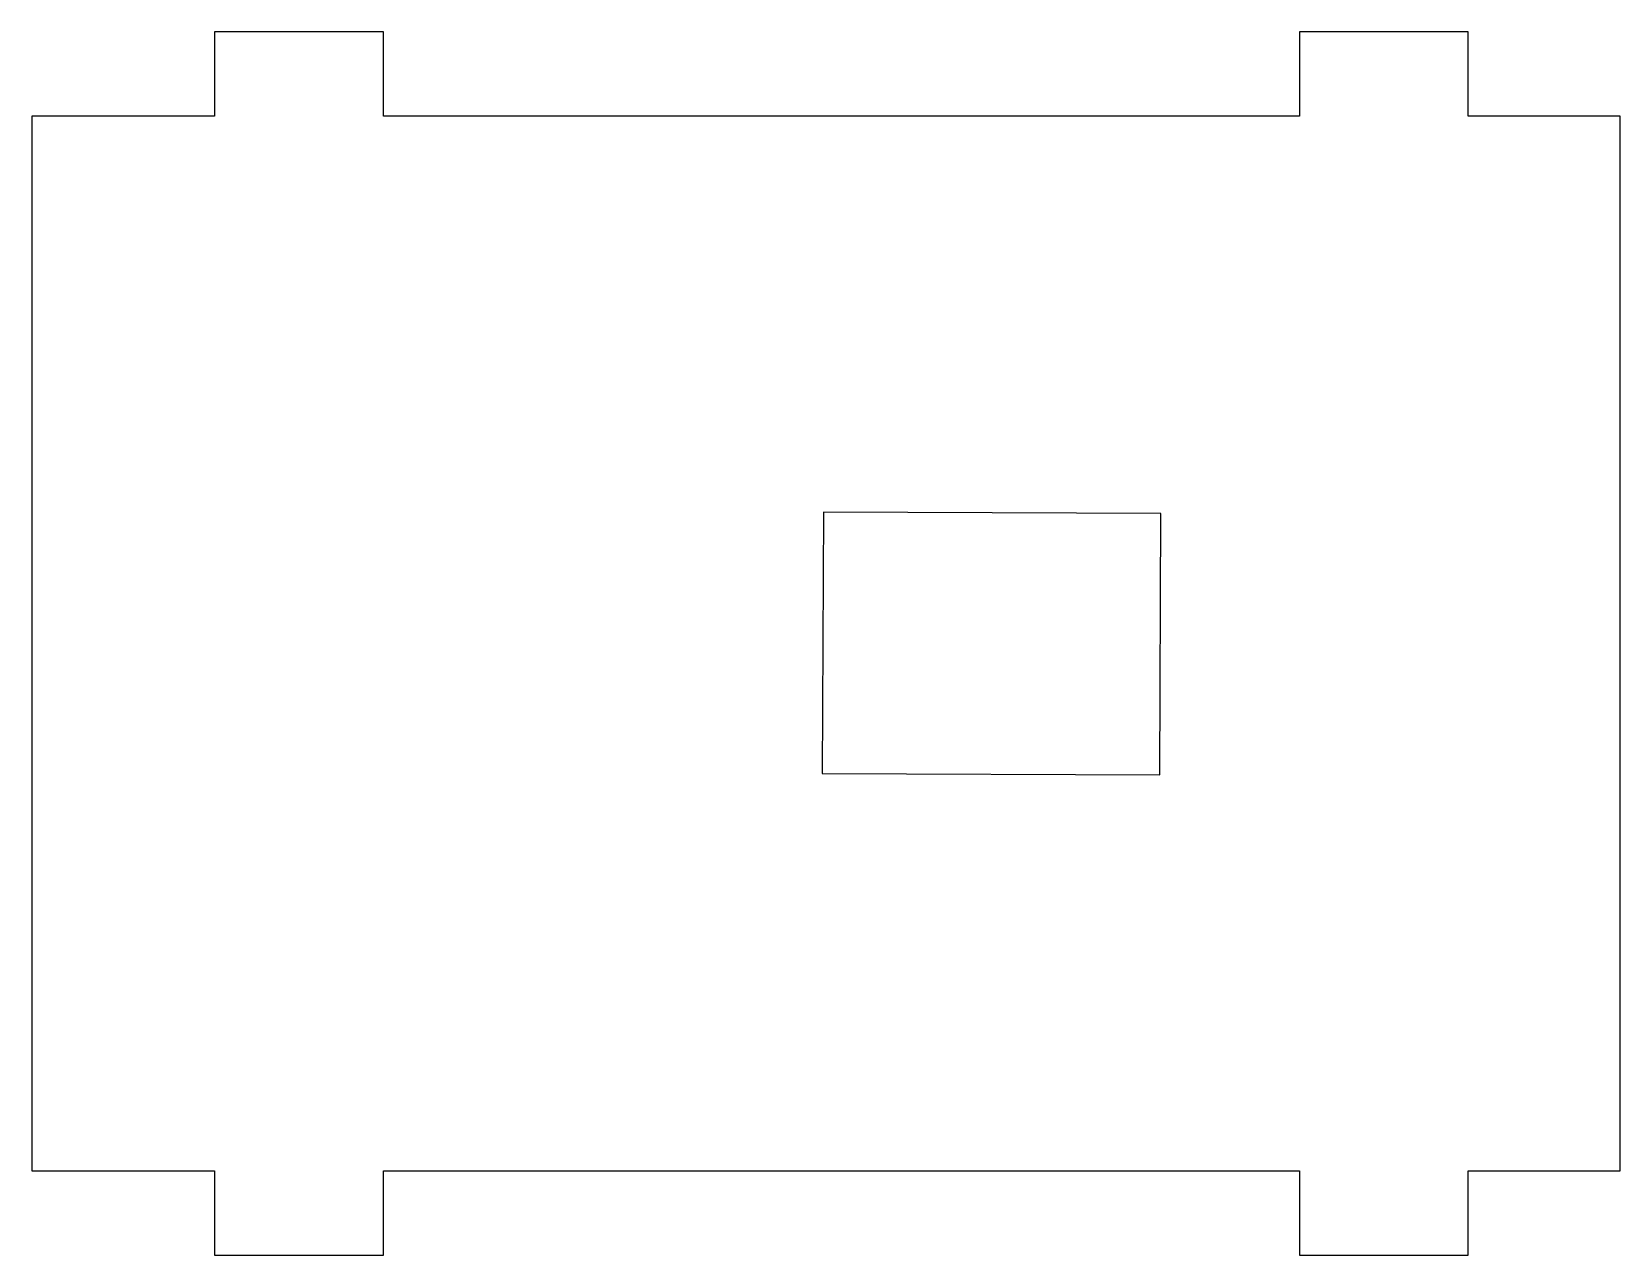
# Model space of a CAD drawing. Header units: millimetres. Extents: x 3923.7 to 3981.1, y 1588.4 to 1632.6.
import ezdxf

# ---------------------------------------------------------------- set-up
doc = ezdxf.new("R2010")
doc.units = ezdxf.units.MM

msp = doc.modelspace()

# ---------------------------------------------------------------- linework, layer by layer
at = {"color": 254, "true_color": 0xcad1ee, "extrusion": (1.4094e-07, -5.59586e-17, -1)}
for p, q in [((3930.317, 1632.604, 15.438), (3930.317, 1629.556, 15.438)), ((3936.413, 1632.604, 15.438), (3930.317, 1632.604, 15.438)), ((3936.413, 1629.556, 15.438), (3936.413, 1632.604, 15.438)), ((3969.515, 1632.604, 15.438), (3969.515, 1629.556, 15.438)), ((3975.611, 1632.604, 15.438), (3969.515, 1632.604, 15.438)), ((3975.611, 1629.556, 15.438), (3975.611, 1632.604, 15.438)), ((3923.71, 1629.556, 15.438), (3923.71, 1591.456, 15.438)), ((3930.317, 1629.556, 15.438), (3923.71, 1629.556, 15.438)), ((3969.515, 1629.556, 15.438), (3936.413, 1629.556, 15.438)), ((3981.1, 1629.556, 15.438), (3975.611, 1629.556, 15.438)), ((3981.1, 1591.456, 15.438), (3981.1, 1629.556, 15.438)), ((3952.309, 1615.256, 15.438), (3952.269, 1605.807, 15.438)), ((3964.501, 1615.205, 15.438), (3952.309, 1615.256, 15.438)), ((3964.461, 1605.756, 15.438), (3964.501, 1615.205, 15.438)), ((3952.269, 1605.807, 15.438), (3964.461, 1605.756, 15.438)), ((3923.71, 1591.456, 15.438), (3930.317, 1591.456, 15.438)), ((3930.317, 1591.456, 15.438), (3930.317, 1588.408, 15.438)), ((3936.413, 1591.456, 15.438), (3969.515, 1591.456, 15.438)), ((3936.413, 1588.408, 15.438), (3936.413, 1591.456, 15.438)), ((3969.515, 1591.456, 15.438), (3969.515, 1588.408, 15.438)), ((3975.611, 1591.456, 15.438), (3981.1, 1591.456, 15.438)), ((3975.611, 1588.408, 15.438), (3975.611, 1591.456, 15.438)), ((3930.317, 1588.408, 15.438), (3936.413, 1588.408, 15.438)), ((3969.515, 1588.408, 15.438), (3975.611, 1588.408, 15.438))]:
    msp.add_line(p, q, dxfattribs=at)

doc.saveas('drawing.dxf')
